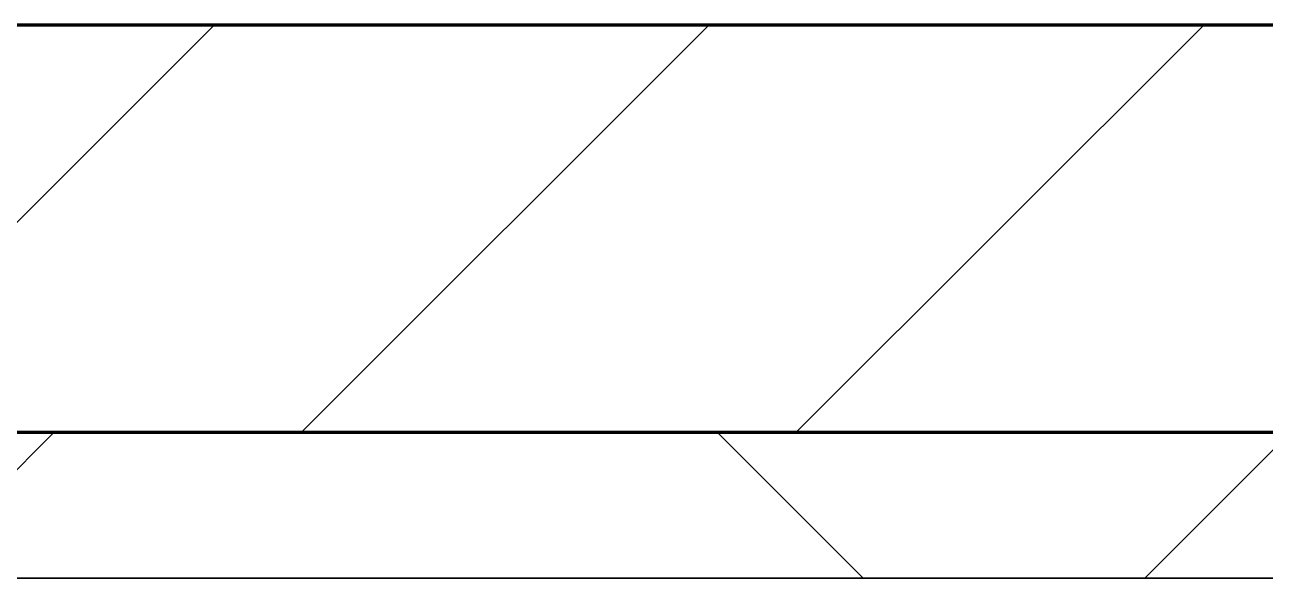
# Model space of a CAD drawing. Header units: millimetres. Extents: x -795739 to -715748, y -34378 to 22353.
# Drawn here: x -725190.9 to -724765.4, y 4079 to 4269 of the extents above; entities that cross this region are included whole.
import ezdxf

# ---------------------------------------------------------------- set-up
doc = ezdxf.new("R2010")
doc.units = ezdxf.units.MM
for name, color, linetype, lineweight in [('A-GLAZ-CURT', 2, 'Continuous', 9), ('A-WALL', 5, 'Continuous', 35), ('A-WALL-FNSH', 2, 'Continuous', 35), ('A-WALL-PATT', 1, 'Continuous', 9)]:
    doc.layers.add(name, color=color, linetype=linetype, lineweight=lineweight)

# ---------------------------------------------------------------- blocks, each defined once
blk = doc.blocks.new('System Panel - DPA-AR_Metal Ceiling Rectangular Panel-V13-4282-01 ENLARGED LOWER PLATFORM LEVEL - REFLECTED CEILING PLAN - SHEET 3')
at = {"layer": 'A-GLAZ-CURT'}
for p, q in [((-724307.37, 4079.02), (-726707.37, 4079.02)), ((-726707.37, 4079.02), (-724307.37, 4079.02))]:
    blk.add_line(p, q, dxfattribs=at)
blk = doc.blocks.new('PPLS-PP19_Custom Tile Pattern - Custom Tile Pattern-V88-4282-01 ENLARGED LOWER PLATFORM LEVEL - REFLECTED CEILING PLAN - SHEET 3')
at = {"layer": 'A-GLAZ-CURT'}
for p, q in [((-300, 0), (300, 0)), ((300, 0), (-300, 0)), ((195.99, 0), (213.31, 0)), ((213.31, 0), (195.99, 0)), ((230.06, 0), (300, 0)), ((-300, -50), (300, -50)), ((300, -50), (-300, -50))]:
    blk.add_line(p, q, dxfattribs=at)
for points, knots in [([(-300, 0), (-284.65, 0), (-236.57, 0), (-174.61, 0), (-129.95, 0), (-110.8, 0), (-99.5, 0), (-91.46, 0)], [-5323.127839, -5323.127839, -5323.127839, -5323.127839, -4502.809032, -2700.551212, -1002.059161, -460.363443, 0, 0, 0, 0]), ([(-102.93, 0), (-112.51, 0), (-133.54, 0), (-157.99, 0), (-170.81, 0)], [-18150.785288, -18150.785288, -18150.785288, -18150.785288, -17136.203329, -16161.120171, -16161.120171, -16161.120171, -16161.120171]), ([(-150.34, 0), (-150.07, 0), (-147.75, 0), (-142.6, 0), (-127.26, 0), (-107.3, 0), (-90.42, 0), (-75.26, 0), (-68.41, 0), (-65.12, 0), (-63.63, 0)], [-4948.728362, -4948.728362, -4948.728362, -4948.728362, -4883.323924, -4440.880425, -4054.690705, -3793.097032, -3402.597032, -3144.956779, -3050.982048, -2969.237017, -2969.237017, -2969.237017, -2969.237017]), ([(-35.05, 0), (-40.51, 0), (-54.48, 0), (-78.2, 0), (-110.94, 0), (-130.52, 0), (-147.74, 0), (-149.07, 0)], [-8474.590998, -8474.590998, -8474.590998, -8474.590998, -8073.216054, -7508.296369, -7004.680444, -6449.282163, -6277.220794, -6277.220794, -6277.220794, -6277.220794]), ([(-86.16, 0), (-91.37, 0), (-104.13, 0), (-122.65, 0), (-139.03, 0), (-146.11, 0), (-146.95, 0)], [-1681.3698, -1681.3698, -1681.3698, -1681.3698, -1374.161226, -945.742622, -741.901385, -489.130243, -489.130243, -489.130243, -489.130243]), ([(-134.15, 0), (-133.32, 0), (-130.31, 0), (-119.61, 0), (-108, 0), (-102.94, 0)], [-7657.439573, -7657.439573, -7657.439573, -7657.439573, -7293.749979, -6839.55839, -6486.432707, -6486.432707, -6486.432707, -6486.432707]), ([(-113.43, 0), (-113.44, 0), (-113.96, 0), (-119.73, 0), (-125.43, 0), (-127.03, 0), (-127.41, 0)], [-328.499627, -328.499627, -328.499627, -328.499627, -282.672656, -98.539552, -24.539552, 0, 0, 0, 0]), ([(-126.5, 0), (-122.44, 0), (-108.71, 0), (-86.68, 0), (-63.44, 0), (-54.4, 0), (-48.53, 0), (-30.79, 0), (-18.03, 0), (8.61, 0), (15.02, 0), (22.91, 0), (28.78, 0), (31.97, 0), (32.85, 0)], [-5231.017328, -5231.017328, -5231.017328, -5231.017328, -4994.692869, -4542.524482, -4008.285538, -3689.699207, -3546.54457, -3315.260113, -2864.387349, -2439.246196, -2084.094819, -1956.422387, -1818.904206, -1766.034352, -1766.034352, -1766.034352, -1766.034352]), ([(-125.15, 0), (-124.93, 0), (-121.96, 0), (-113.79, 0), (-106.12, 0), (-103.63, 0)], [-3362.7396, -3362.7396, -3362.7396, -3362.7396, -3342.215224, -3074.362186, -2942.39715, -2942.39715, -2942.39715, -2942.39715]), ([(-36.33, 0), (-36.43, 0), (-37.27, 0), (-45.02, 0), (-46.13, 0), (-60.59, 0), (-81.23, 0), (-99.51, 0), (-114.02, 0), (-117.28, 0), (-118.78, 0)], [-1855.773136, -1855.773136, -1855.773136, -1855.773136, -1810.870157, -1672.078046, -1405.135169, -1060.00838, -740.068933, -229.489605, -116.330425, 0, 0, 0, 0]), ([(-117.74, 0), (-117.19, 0), (-114.78, 0), (-113.43, 0), (-113.43, 0)], [-821.249067, -821.249067, -821.249067, -821.249067, -394.672656, -330.879064, -330.879064, -330.879064, -330.879064]), ([(-102.96, 0), (-105.16, 0), (-111.69, 0), (-116.56, 0), (-117.56, 0)], [-1642.498133, -1642.498133, -1642.498133, -1642.498133, -1433.981041, -985.49888, -985.49888, -985.49888, -985.49888]), ([(-115.82, 0), (-114.96, 0), (-111.53, 0), (-105.5, 0), (-102.99, 0)], [-5724.064692, -5724.064692, -5724.064692, -5724.064692, -5430.283136, -5256.588813, -5256.588813, -5256.588813, -5256.588813]), ([(9.32, 0), (9.08, 0), (7.65, 0), (2.57, 0), (-12.23, 0), (-25.64, 0), (-40, 0), (-56.24, 0), (-75.59, 0), (-94, 0), (-112.01, 0), (-114.94, 0), (-115.63, 0)], [-2922.926651, -2922.926651, -2922.926651, -2922.926651, -2882.788014, -2720.818881, -2518.50168, -2125.455881, -1792.521578, -1466.981642, -1208.454564, -789.402658, -501.969187, -243.577221, -243.577221, -243.577221, -243.577221]), ([(-36.62, 0), (-36.62, 0), (-40.35, 0), (-44.32, 0), (-58.97, 0), (-82.59, 0), (-97.14, 0), (-102.94, 0)], [-4069.478503, -4069.478503, -4069.478503, -4069.478503, -3858.647035, -3538.256648, -2842.901703, -2193.204658, -1643.255537, -1643.255537, -1643.255537, -1643.255537]), ([(-102.93, 0), (-102.4, 0), (-96.29, 0), (-85.29, 0), (-71.67, 0), (-65.93, 0), (-65.07, 0)], [-2930.139887, -2930.139887, -2930.139887, -2930.139887, -2902.289527, -2605.247022, -2322.099534, -2241.8264, -2241.8264, -2241.8264, -2241.8264]), ([(-102.63, 0), (-99.16, 0), (-88.22, 0), (-74.02, 0), (-62.74, 0), (-60.36, 0), (-59.97, 0)], [-6479.371946, -6479.371946, -6479.371946, -6479.371946, -6236.997189, -5713.340575, -5140.470607, -5006.787413, -5006.787413, -5006.787413, -5006.787413]), ([(-102.13, 0), (-100.15, 0), (-93.18, 0), (-71.33, 0), (-50.83, 0), (-35.82, 0), (-35.06, 0)], [-5236.91025, -5236.91025, -5236.91025, -5236.91025, -5103.229623, -4799.173296, -4065.652676, -4026.315623, -4026.315623, -4026.315623, -4026.315623]), ([(-72.93, 0), (-75.51, 0), (-84.2, 0), (-94.92, 0), (-101.94, 0)], [-19442.345229, -19442.345229, -19442.345229, -19442.345229, -18935.241197, -18185.849118, -18185.849118, -18185.849118, -18185.849118]), ([(-91.46, 0), (-90.09, 0), (-84.7, 0), (-77.43, 0), (-72.73, 0), (-72.64, 0), (-72.64, 0)], [-19832.387487, -19832.387487, -19832.387487, -19832.387487, -19753.885894, -19541.04734, -19478.625389, -19471.062469, -19471.062469, -19471.062469, -19471.062469]), ([(-63.96, 0), (-64.13, 0), (-72.5, 0), (-80.63, 0), (-86.16, 0)], [-2171.769325, -2171.769325, -2171.769325, -2171.769325, -2007.031671, -1681.3698, -1681.3698, -1681.3698, -1681.3698]), ([(-35.06, 0), (-38.03, 0), (-45.76, 0), (-56.37, 0), (-71.66, 0), (-77.83, 0), (-82.66, 0), (-83.28, 0), (-83.28, 0)], [-2572.775651, -2572.775651, -2572.775651, -2572.775651, -2413.671296, -2161.752162, -2006.592567, -1646.621388, -1424.436217, -1393.971743, -1393.971743, -1393.971743, -1393.971743]), ([(-83.28, 0), (-83.28, 0), (-82.91, 0), (-76.14, 0), (-62.97, 0), (-48.14, 0), (-38.17, 0), (-35.49, 0), (-35.04, 0)], [-1393.4169, -1393.4169, -1393.4169, -1393.4169, -1353.722004, -1274.333717, -1073.56893, -651.549973, -296.515819, -226.242872, -226.242872, -226.242872, -226.242872]), ([(-66.39, 0), (-66.39, 0), (-63.63, 0), (-53.63, 0), (-34.42, 0), (-29.82, 0), (-29.19, 0)], [-2493.31794, -2493.31794, -2493.31794, -2493.31794, -2315.303971, -1809.437387, -963.711516, -666.19313, -666.19313, -666.19313, -666.19313]), ([(-35.08, 0), (-40.85, 0), (-53.83, 0), (-65.77, 0), (-66.37, 0), (-66.38, 0)], [-3309.993704, -3309.993704, -3309.993704, -3309.993704, -2981.410125, -2542.574734, -2498.224237, -2498.224237, -2498.224237, -2498.224237]), ([(-63.63, 0), (-61.49, 0), (-57.39, 0), (-54.49, 0), (-45.2, 0), (-40.79, 0), (-40.46, 0), (-40.44, 0)], [-2969.237017, -2969.237017, -2969.237017, -2969.237017, -2851.217951, -2734.127174, -2474.780881, -2410.990208, -2350.645972, -2350.645972, -2350.645972, -2350.645972]), ([(-58.83, 0), (-58.37, 0), (-57.29, 0), (-54.23, 0), (-46.33, 0), (-42.62, 0), (-41.76, 0)], [-4859.52896, -4859.52896, -4859.52896, -4859.52896, -4680.891996, -4469.85053, -4321.566175, -4270.495146, -4270.495146, -4270.495146, -4270.495146]), ([(-51.83, 0), (-51.83, 0), (-51.78, 0), (-47.4, 0), (-46.01, 0), (-40.22, 0), (-36.78, 0)], [-632.814994, -632.814994, -632.814994, -632.814994, -627.965721, -508.377888, -260.442412, 0, 0, 0, 0]), ([(-35.04, 0), (-38.42, 0), (-45.27, 0), (-51.43, 0), (-51.79, 0)], [-1014.418524, -1014.418524, -1014.418524, -1014.418524, -819.71621, -644.910881, -644.910881, -644.910881, -644.910881]), ([(-41.76, 0), (-39.9, 0), (-37.72, 0), (-36.92, 0), (-36.77, 0)], [-4270.495146, -4270.495146, -4270.495146, -4270.495146, -4161.040818, -4106.245333, -4106.245333, -4106.245333, -4106.245333]), ([(-36.78, 0), (-32.43, 0), (-19.22, 0), (8.83, 0), (43.36, 0), (70.92, 0), (82.12, 0), (83.66, 0)], [-6191.144455, -6191.144455, -6191.144455, -6191.144455, -5862.463379, -5340.621928, -4573.028122, -4094.177415, -3869.465285, -3869.465285, -3869.465285, -3869.465285]), ([(30.82, 0), (29.27, 0), (20.14, 0), (3.54, 0), (-16.16, 0), (-33.5, 0), (-35.5, 0)], [-10462.034656, -10462.034656, -10462.034656, -10462.034656, -10363.088938, -9884.23066, -9424.652049, -9207.409213, -9207.409213, -9207.409213, -9207.409213]), ([(-34.88, 0), (-34.77, 0), (-33.14, 0), (-28.88, 0), (-26.95, 0), (-26.54, 0)], [-9067.096702, -9067.096702, -9067.096702, -9067.096702, -9057.163041, -8919.836787, -8834.607043, -8834.607043, -8834.607043, -8834.607043]), ([(-34.82, 0), (-33.99, 0), (-32.57, 0), (-29.94, 0), (-28.57, 0)], [-214.457191, -214.457191, -214.457191, -214.457191, -83.513472, 0, 0, 0, 0]), ([(-34.63, 0), (-26.29, 0), (-11.99, 0), (4.23, 0), (9.64, 0), (10.14, 0), (10.18, 0)], [-4019.024145, -4019.024145, -4019.024145, -4019.024145, -3589.737505, -3285.047089, -3066.359526, -3044.715262, -3044.715262, -3044.715262, -3044.715262]), ([(-26.75, 0), (-27.82, 0), (-30.83, 0), (-33.96, 0), (-34.59, 0)], [-8718.362214, -8718.362214, -8718.362214, -8718.362214, -8532.293389, -8485.872555, -8485.872555, -8485.872555, -8485.872555]), ([(76.63, 0), (74.8, 0), (67.65, 0), (53.52, 0), (37, 0), (24.07, 0), (12.82, 0), (-2.9, 0), (-20.62, 0), (-29.57, 0), (-34, 0), (-34.13, 0)], [-3095.572228, -3095.572228, -3095.572228, -3095.572228, -2950.589685, -2634.532728, -2313.748533, -2106.613311, -1925.670641, -1617.263037, -1290.787923, -1039.307308, -1031.857409, -1031.857409, -1031.857409, -1031.857409]), ([(31.18, 0), (25.97, 0), (11.99, 0), (-10.25, 0), (-26.66, 0), (-33.97, 0)], [-4496.803627, -4496.803627, -4496.803627, -4496.803627, -4222.080604, -3745.412743, -3330.96565, -3330.96565, -3330.96565, -3330.96565]), ([(-33.34, 0), (-33.34, 0), (-32.93, 0), (-31.16, 0), (-30.52, 0)], [-2415.024266, -2415.024266, -2415.024266, -2415.024266, -2357.633367, -2323.618664, -2323.618664, -2323.618664, -2323.618664]), ([(70.61, 0), (66.16, 0), (55.8, 0), (39.61, 0), (24.74, 0), (2.64, 0), (-17.84, 0), (-30.57, 0), (-31.82, 0), (-32, 0)], [-4647.237329, -4647.237329, -4647.237329, -4647.237329, -4326.416877, -4098.545751, -3766.694881, -3333.063701, -2994.501669, -2698.150104, -2614.070998, -2614.070998, -2614.070998, -2614.070998]), ([(-30.76, 0), (-30.73, 0), (-29.99, 0), (-23.47, 0), (-15.75, 0), (-15.19, 0)], [-54176.191683, -54176.191683, -54176.191683, -54176.191683, -54157.274271, -53749.15266, -53717.791567, -53717.791567, -53717.791567, -53717.791567]), ([(-30.52, 0), (-27.11, 0), (-17.83, 0), (5.99, 0), (20.95, 0), (31.18, 0), (32.02, 0)], [-2323.618664, -2323.618664, -2323.618664, -2323.618664, -2142.497158, -1716.209403, -1206.526904, -1161.809332, -1161.809332, -1161.809332, -1161.809332]), ([(-13, 0), (-14.35, 0), (-17.68, 0), (-25.97, 0), (-29.52, 0), (-30.21, 0)], [-55207.591944, -55207.591944, -55207.591944, -55207.591944, -54789.006179, -54461.685999, -54290.791712, -54290.791712, -54290.791712, -54290.791712]), ([(8.33, 0), (8.19, 0), (7.18, 0), (0.32, 0), (-13.89, 0), (-24.92, 0), (-29.03, 0)], [-3574.286521, -3574.286521, -3574.286521, -3574.286521, -3526.962355, -3285.499107, -2903.012179, -2680.714891, -2680.714891, -2680.714891, -2680.714891]), ([(-28.98, 0), (-28.66, 0), (-27.39, 0), (-24.45, 0), (-22.56, 0)], [-166.548282, -166.548282, -166.548282, -166.548282, -102.06493, 0, 0, 0, 0]), ([(-28.57, 0), (-26.93, 0), (-20.29, 0), (-11.45, 0), (2.08, 0), (13.15, 0), (21.24, 0), (24.62, 0), (24.72, 0), (24.72, 0)], [-5361.429781, -5361.429781, -5361.429781, -5361.429781, -5261.36855, -5050.479954, -4785.90057, -4596.498881, -4445.288762, -4384.376941, -4376.041937, -4376.041937, -4376.041937, -4376.041937]), ([(-22.56, 0), (-20.27, 0), (-17.03, 0), (-11.36, 0), (-7.66, 0), (-6.6, 0), (-6.44, 0)], [-56468.192263, -56468.192263, -56468.192263, -56468.192263, -56344.022017, -56303.229861, -56166.290093, -56124.392176, -56124.392176, -56124.392176, -56124.392176]), ([(-15.19, 0), (-13.07, 0), (7.48, 0), (42.82, 0), (88.72, 0), (120.63, 0), (138.28, 0), (138.53, 0)], [-461.142613, -461.142613, -461.142613, -461.142613, -429.606584, -390.253598, -346.313304, -291.370682, -290.5735, -290.5735, -290.5735, -290.5735]), ([(-6.54, 0), (-6.73, 0), (-7.2, 0), (-7.6, 0), (-7.79, 0)], [-56009.792147, -56009.792147, -56009.792147, -56009.792147, -55949.290093, -55895.192118, -55895.192118, -55895.192118, -55895.192118]), ([(-2.63, 0), (-2.47, 0), (-1.22, 0), (4.92, 0), (15.97, 0), (22.54, 0), (24.49, 0)], [-226.825321, -226.825321, -226.825321, -226.825321, -220.269177, -206.416616, -198.214427, -187.717507, -187.717507, -187.717507, -187.717507]), ([(32.79, 0), (27.4, 0), (11.56, 0), (3.08, 0), (-1.67, 0), (-2.25, 0)], [-303.914339, -303.914339, -303.914339, -303.914339, -285.83788, -246.234814, -234.646884, -234.646884, -234.646884, -234.646884]), ([(24.69, 0), (24.54, 0), (20.99, 0), (15.48, 0), (10.8, 0), (9.63, 0)], [-4368.572414, -4368.572414, -4368.572414, -4368.572414, -4306.476363, -4080.000647, -3772.857994, -3772.857994, -3772.857994, -3772.857994]), ([(18.16, 0), (19.15, 0), (24.25, 0), (25.66, 0), (26.12, 0)], [-5700.113719, -5700.113719, -5700.113719, -5700.113719, -5554.232259, -5302.431367, -5302.431367, -5302.431367, -5302.431367]), ([(32.41, 0), (31.49, 0), (26.98, 0), (20.67, 0), (18.85, 0), (18.16, 0)], [-6175.773004, -6175.773004, -6175.773004, -6175.773004, -6135.05769, -5972.647715, -5832.674503, -5832.674503, -5832.674503, -5832.674503]), ([(27.44, 0), (27.9, 0), (29.09, 0), (31.6, 0), (32.68, 0)], [-5037.309798, -5037.309798, -5037.309798, -5037.309798, -4887.603822, -4796.118124, -4796.118124, -4796.118124, -4796.118124]), ([(53.18, 0), (53.06, 0), (52.22, 0), (44.99, 0), (36.46, 0), (30.82, 0)], [-622.740158, -622.740158, -622.740158, -622.740158, -566.066452, -360.610861, 0, 0, 0, 0]), ([(136.44, 0), (121.66, 0), (86.93, 0), (51.16, 0), (31.18, 0)], [-106.750556, -106.750556, -106.750556, -106.750556, -59.610984, 0, 0, 0, 0]), ([(32.81, 0), (33.9, 0), (38.54, 0), (45.92, 0), (57.76, 0), (64.47, 0), (72.74, 0), (75.22, 0), (76.03, 0), (76.21, 0)], [-1147.563527, -1147.563527, -1147.563527, -1147.563527, -1089.329421, -901.315459, -753.071572, -495.328968, -421.953223, -334.951786, -290.452333, -290.452333, -290.452333, -290.452333]), ([(114.39, 0), (114.2, 0), (112.08, 0), (105.42, 0), (92.38, 0), (85.59, 0), (74.4, 0), (62.26, 0), (51.85, 0), (44.43, 0), (35.82, 0), (32.82, 0)], [-8148.58938, -8148.58938, -8148.58938, -8148.58938, -8105.191388, -7723.759874, -7531.75727, -7135.649961, -6924.452779, -6738.82075, -6548.303034, -6314.283804, -6181.771312, -6181.771312, -6181.771312, -6181.771312]), ([(33.37, 0), (37, 0), (48.37, 0), (71.5, 0), (90.74, 0), (100.71, 0)], [-135.792042, -135.792042, -135.792042, -135.792042, -118.513713, -97.899267, -65.047946, -65.047946, -65.047946, -65.047946]), ([(33.55, 0), (34.39, 0), (39.98, 0), (53.39, 0), (71.67, 0), (84.83, 0), (86.01, 0), (92.51, 0), (94.33, 0)], [-4772.18823, -4772.18823, -4772.18823, -4772.18823, -4705.298446, -4353.683244, -3960.84581, -3759.045785, -3336.541051, -2783.776468, -2783.776468, -2783.776468, -2783.776468]), ([(103.09, 0), (101.08, 0), (86.31, 0), (63.34, 0), (42.18, 0), (34.54, 0), (33.8, 0)], [-375.435014, -375.435014, -375.435014, -375.435014, -369.147452, -330.153101, -307.516438, -305.040949, -305.040949, -305.040949, -305.040949]), ([(33.96, 0), (35.59, 0), (40.59, 0), (51.19, 0), (58.74, 0), (61.34, 0), (61.45, 0)], [-1743.672443, -1743.672443, -1743.672443, -1743.672443, -1645.594513, -1443.202566, -1228.752106, -1120.932285, -1120.932285, -1120.932285, -1120.932285]), ([(100.34, 0), (90.44, 0), (75.15, 0), (57.82, 0), (46.51, 0), (41.18, 0), (36.02, 0), (35.54, 0), (35.54, 0)], [-395.777283, -395.777283, -395.777283, -395.777283, -357.622665, -341.267687, -334.000314, -326.15566, -319.318397, -317.489778, -317.489778, -317.489778, -317.489778]), ([(36.29, 0), (37.77, 0), (48.82, 0), (64.79, 0), (84.71, 0), (97.35, 0), (100.72, 0)], [-314.598523, -314.598523, -314.598523, -314.598523, -305.899624, -287.17622, -249.500363, -234.75343, -234.75343, -234.75343, -234.75343]), ([(61.47, 0), (61.47, 0), (61.21, 0), (54.61, 0), (53.71, 0), (53.56, 0)], [-1113.311073, -1113.311073, -1113.311073, -1113.311073, -1096.402191, -891.204116, -747.28819, -747.28819, -747.28819, -747.28819]), ([(76.22, 0), (75.58, 0), (73.64, 0), (71.05, 0), (70.61, 0)], [-193.634889, -193.634889, -193.634889, -193.634889, -31.537676, 0, 0, 0, 0]), ([(94.4, 0), (94.4, 0), (94.64, 0), (99.11, 0), (108.97, 0), (120.79, 0), (139.94, 0), (163.31, 0), (185.23, 0), (193.62, 0), (194.69, 0), (194.79, 0)], [-2348.345796, -2348.345796, -2348.345796, -2348.345796, -2310.419338, -2233.599744, -2052.234781, -1843.028543, -1530.39897, -1095.004608, -529.74427, -295.064701, -265.121568, -265.121568, -265.121568, -265.121568]), ([(168.37, 0), (167.68, 0), (162.47, 0), (147.02, 0), (118.08, 0), (102.15, 0), (100.7, 0)], [-543.375029, -543.375029, -543.375029, -543.375029, -530.793311, -458.593899, -401.860199, -396.246867, -396.246867, -396.246867, -396.246867]), ([(101.62, 0), (110.34, 0), (125.77, 0), (132.42, 0), (134.6, 0)], [-233.419763, -233.419763, -233.419763, -233.419763, -194.761443, -152.241002, -152.241002, -152.241002, -152.241002]), ([(101.88, 0), (109.27, 0), (116.36, 0), (128.63, 0), (128.95, 0)], [-63.759246, -63.759246, -63.759246, -63.759246, -39.050993, -35.895543, -35.895543, -35.895543, -35.895543]), ([(129.02, 0), (129.02, 0), (124.41, 0), (122.35, 0), (114.96, 0), (108.04, 0), (103.09, 0)], [-35.386604, -35.386604, -35.386604, -35.386604, -31.430235, -22.807238, -15.488593, 0, 0, 0, 0]), ([(157.9, 0), (156.77, 0), (151.67, 0), (143.29, 0), (134.04, 0), (126.24, 0), (118.6, 0), (114.23, 0), (111.98, 0), (105.66, 0), (105.23, 0), (105.23, 0)], [-10292.955006, -10292.955006, -10292.955006, -10292.955006, -10098.273015, -9847.788484, -9677.714971, -9567.007022, -9453.21225, -9220.200448, -9012.77275, -8966.157302, -8929.495943, -8929.495943, -8929.495943, -8929.495943]), ([(105.26, 0), (105.52, 0), (111.01, 0), (112.65, 0), (113.59, 0)], [-8920.561005, -8920.561005, -8920.561005, -8920.561005, -8814.835624, -8577.462505, -8577.462505, -8577.462505, -8577.462505]), ([(128.58, 0), (128.8, 0), (130.16, 0), (139.26, 0), (152.67, 0), (161.24, 0), (162.19, 0), (162.75, 0)], [-633.326174, -633.326174, -633.326174, -633.326174, -627.736123, -618.981161, -602.094757, -592.980799, -581.414464, -581.414464, -581.414464, -581.414464]), ([(137.1, 0), (136, 0), (133.64, 0), (129.87, 0), (129.11, 0)], [-670.405967, -670.405967, -670.405967, -670.405967, -651.020627, -640.742133, -640.742133, -640.742133, -640.742133]), ([(193.8, 0), (193.33, 0), (190.11, 0), (183.13, 0), (171, 0), (161.95, 0), (161.28, 0), (158.35, 0), (157.85, 0), (157.77, 0)], [-11665.349007, -11665.349007, -11665.349007, -11665.349007, -11565.880756, -11105.624034, -10839.086983, -10768.332124, -10666.779182, -10580.760289, -10550.278881, -10550.278881, -10550.278881, -10550.278881]), ([(300, 0), (286.53, 0), (254.22, 0), (207.11, 0), (177.41, 0), (159.34, 0), (158.33, 0), (158.3, 0)], [-285.253232, -285.253232, -285.253232, -285.253232, -244.693688, -187.987675, -143.776725, -129.632772, -123.352749, -123.352749, -123.352749, -123.352749]), ([(159.07, 0), (159.13, 0), (160.84, 0), (165.21, 0), (174.15, 0), (185.98, 0), (208.82, 0), (219.42, 0), (230.06, 0)], [-115.643202, -115.643202, -115.643202, -115.643202, -114.681583, -87.660824, -65.295536, -41.623857, -24.459831, 0, 0, 0, 0]), ([(162.75, 0), (165.4, 0), (170.91, 0), (172.61, 0), (172.61, 0)], [-111.264224, -111.264224, -111.264224, -111.264224, -56.742688, -19.085662, -19.085662, -19.085662, -19.085662]), ([(247.1, 0), (246.76, 0), (245.04, 0), (238.34, 0), (226.56, 0), (221.1, 0), (200.27, 0), (182.99, 0), (174.27, 0), (169.67, 0), (168.99, 0)], [-9649.085549, -9649.085549, -9649.085549, -9649.085549, -9581.591397, -9406.094246, -9221.510254, -9016.44624, -8717.832359, -8253.978395, -8152.463617, -8069.855175, -8069.855175, -8069.855175, -8069.855175]), ([(215.22, 0), (214.62, 0), (210.55, 0), (203.98, 0), (187.54, 0), (175.3, 0), (169.49, 0)], [-203.825446, -203.825446, -203.825446, -203.825446, -198.527383, -184.406837, -162.427601, -142.916156, -142.916156, -142.916156, -142.916156]), ([(171.51, 0), (176.48, 0), (193.23, 0), (201.73, 0), (208.81, 0), (213.9, 0), (241.96, 0), (266.73, 0), (281.71, 0), (291.71, 0), (296.52, 0), (297.86, 0), (298.09, 0)], [-7971.819559, -7971.819559, -7971.819559, -7971.819559, -7784.112253, -7606.717214, -7289.299508, -7042.621073, -6582.165592, -6068.460911, -5766.029927, -5566.724884, -5280.360606, -5199.253518, -5199.253518, -5199.253518, -5199.253518]), ([(172.07, 0), (177.66, 0), (187.87, 0), (201.08, 0), (207.47, 0), (213.96, 0), (215.11, 0)], [-255.364076, -255.364076, -255.364076, -255.364076, -237.955587, -223.92608, -215.862851, -208.75215, -208.75215, -208.75215, -208.75215]), ([(300, 0), (288.22, 0), (262, 0), (230.43, 0), (219.94, 0), (219.02, 0)], [-12528.858583, -12528.858583, -12528.858583, -12528.858583, -11905.454923, -11162.864862, -10856.732305, -10856.732305, -10856.732305, -10856.732305]), ([(219.9, 0), (220.86, 0), (227.84, 0), (242.06, 0), (246.54, 0), (246.96, 0)], [-10670.940496, -10670.940496, -10670.940496, -10670.940496, -10511.382485, -9925.173265, -9834.877357, -9834.877357, -9834.877357, -9834.877357]), ([(284.76, 0), (284.76, 0), (285.09, 0), (287.47, 0), (293.59, 0), (297.76, 0), (300, 0)], [-4110.630118, -4110.630118, -4110.630118, -4110.630118, -4053.389046, -3959.664717, -3862.421465, -3746.95702, -3746.95702, -3746.95702, -3746.95702]), ([(297.38, 0), (295.84, 0), (291.62, 0), (285.38, 0), (284.87, 0)], [-4803.172655, -4803.172655, -4803.172655, -4803.172655, -4358.271401, -4143.037883, -4143.037883, -4143.037883, -4143.037883])]:
    blk.add_open_spline(points, degree=3, knots=knots, dxfattribs=at)
for points in [[(-39.84, 0), (-39.08, 0), (-38.11, 0), (-37.36, 0)], [(-36.29, 0), (-36.29, 0), (-35.89, 0), (-35.21, 0)], [(-29.03, 0), (-31.02, 0), (-33.01, 0), (-35.02, 0)], [(24.49, 0), (25.23, 0), (25.72, 0), (26.04, 0)], [(27.89, 0), (28.99, 0), (30.57, 0), (32.77, 0)], [(80.35, 0), (79.57, 0), (78.27, 0), (76.63, 0)], [(84.06, 0), (83.48, 0), (82.41, 0), (81.72, 0)], [(168.74, 0), (168.74, 0), (169.81, 0), (171.51, 0)], [(195.11, 0), (194.91, 0), (194.44, 0), (193.8, 0)]]:
    blk.add_open_spline(points, degree=3, dxfattribs=at)
blk = doc.blocks.new('PPLS-PP19_Custom Tile Pattern - Custom Tile Pattern-V89-4282-01 ENLARGED LOWER PLATFORM LEVEL - REFLECTED CEILING PLAN - SHEET 3')
at = {"layer": 'A-GLAZ-CURT'}
for p, q in [((-300, 0), (300, 0)), ((300, 0), (-300, 0)), ((-293.07, 0), (-275.75, 0)), ((-275.75, 0), (-293.07, 0)), ((-300, -50), (300, -50)), ((300, -50), (-300, -50))]:
    blk.add_line(p, q, dxfattribs=at)
at = {"layer": 'A-GLAZ-CURT', "flags": 128}
for points in [[(-300, 0), (-291.56, 0), (-283.3, 0), (-275.2, 0), (-267.26, 0), (-259.45, 0), (-251.77, 0), (-244.2, 0), (-236.74, 0), (-229.36, 0), (-222.06, 0), (-214.83, 0), (-207.71, 0), (-200.76, 0), (-194.02, 0), (-187.54, 0), (-181.38, 0), (-175.58, 0), (-170.25, 0), (-165.64, 0), (-162.01, 0), (-159.89, 0)], [(-160.27, 0), (-164.95, 0), (-169.65, 0), (-174.47, 0), (-179.49, 0), (-184.81, 0), (-190.44, 0), (-196.37, 0), (-202.58, 0), (-209.04, 0), (-215.73, 0), (-222.63, 0), (-229.72, 0), (-236.97, 0), (-244.39, 0), (-251.96, 0), (-259.67, 0), (-267.51, 0), (-275.48, 0), (-283.55, 0), (-291.73, 0), (-300, 0)]]:
    blk.add_lwpolyline(points, dxfattribs=at)
at = {"layer": 'A-GLAZ-CURT'}
for points, knots in [([(-300, 0), (-284.65, 0), (-236.57, 0), (-174.61, 0), (-129.95, 0), (-110.89, 0), (-99.79, 0), (-92.15, 0)], [-5323.127839, -5323.127839, -5323.127839, -5323.127839, -4502.809032, -2700.551212, -1002.059161, -460.363443, -13.188076, -13.188076, -13.188076, -13.188076]), ([(-159.92, 0), (-176.51, 0), (-213.93, 0), (-262.56, 0), (-294.48, 0), (-300, 0)], [-16442.439856, -16442.439856, -16442.439856, -16442.439856, -15131.813646, -13729.592194, -13439.944408, -13439.944408, -13439.944408, -13439.944408])]:
    blk.add_open_spline(points, degree=3, knots=knots, dxfattribs=at)
blk = doc.blocks.new('*U553')
at = {"layer": 'A-GLAZ-CURT', "rotation": 180}
for name, p in [('PPLS-PP19_Custom Tile Pattern - Custom Tile Pattern-V89-4282-01 ENLARGED LOWER PLATFORM LEVEL - REFLECTED CEILING PLAN - SHEET 3', (53400, 500)), ('PPLS-PP19_Custom Tile Pattern - Custom Tile Pattern-V88-4282-01 ENLARGED LOWER PLATFORM LEVEL - REFLECTED CEILING PLAN - SHEET 3', (54000, 500))]:
    blk.add_blockref(name, p, dxfattribs=at)
at = {"layer": 'A-GLAZ-CURT'}
blk.add_blockref('System Panel - DPA-AR_Metal Ceiling Rectangular Panel-V13-4282-01 ENLARGED LOWER PLATFORM LEVEL - REFLECTED CEILING PLAN - SHEET 3', (778882.37, -3579.02), dxfattribs=at)

msp = doc.modelspace()

# ---------------------------------------------------------------- hatches: boundary and pattern name
at = {"layer": 'A-WALL-PATT', "lineweight": 9}
h = msp.add_hatch(dxfattribs=at)
h.set_pattern_fill('FP_2', color=256, style=0, pattern_type=2)
h.set_pattern_definition([(45, (0, 0), (-84.852814, 84.852814), [])])
h.paths.add_polyline_path([(-721521.38, 4129.02), (-720978.37, 4129.02), (-720978.37, 4269.02), (-728752.37, 4269.02), (-728752.37, 4129.02), (-722064.39, 4129.02)])
h = msp.add_hatch(dxfattribs=at)
h.set_pattern_fill('FP_3', color=256, style=0, pattern_type=2)
h.set_pattern_definition([(45, (0, 0), (-212.13203, 212.13203), []), (135, (0, 0), (-212.13203, -212.13203), [])])
h.paths.add_polyline_path([(-721181.99, 4079.02), (-720978.37, 4079.02), (-720978.37, 4129.02), (-728752.37, 4129.02), (-728752.37, 4079.02), (-721249.87, 4079.02)])

# ---------------------------------------------------------------- linework, layer by layer
at = {"layer": 'A-WALL', "color": 7, "lineweight": 70}
for p, q in [((-728552.37, 4269.02), (-720978.37, 4269.02)), ((-720978.37, 4129.02), (-728752.37, 4129.02))]:
    msp.add_line(p, q, dxfattribs=at)
at = {"layer": 'A-WALL-FNSH', "color": 250}
for p, q in [((-728752.37, 4129.02), (-720978.37, 4129.02)), ((-720978.37, 4079.02), (-728752.37, 4079.02))]:
    msp.add_line(p, q, dxfattribs=at)

# ---------------------------------------------------------------- block references
msp.add_blockref('*U553', (-778882.37, 3579.02))

doc.saveas('drawing.dxf')
